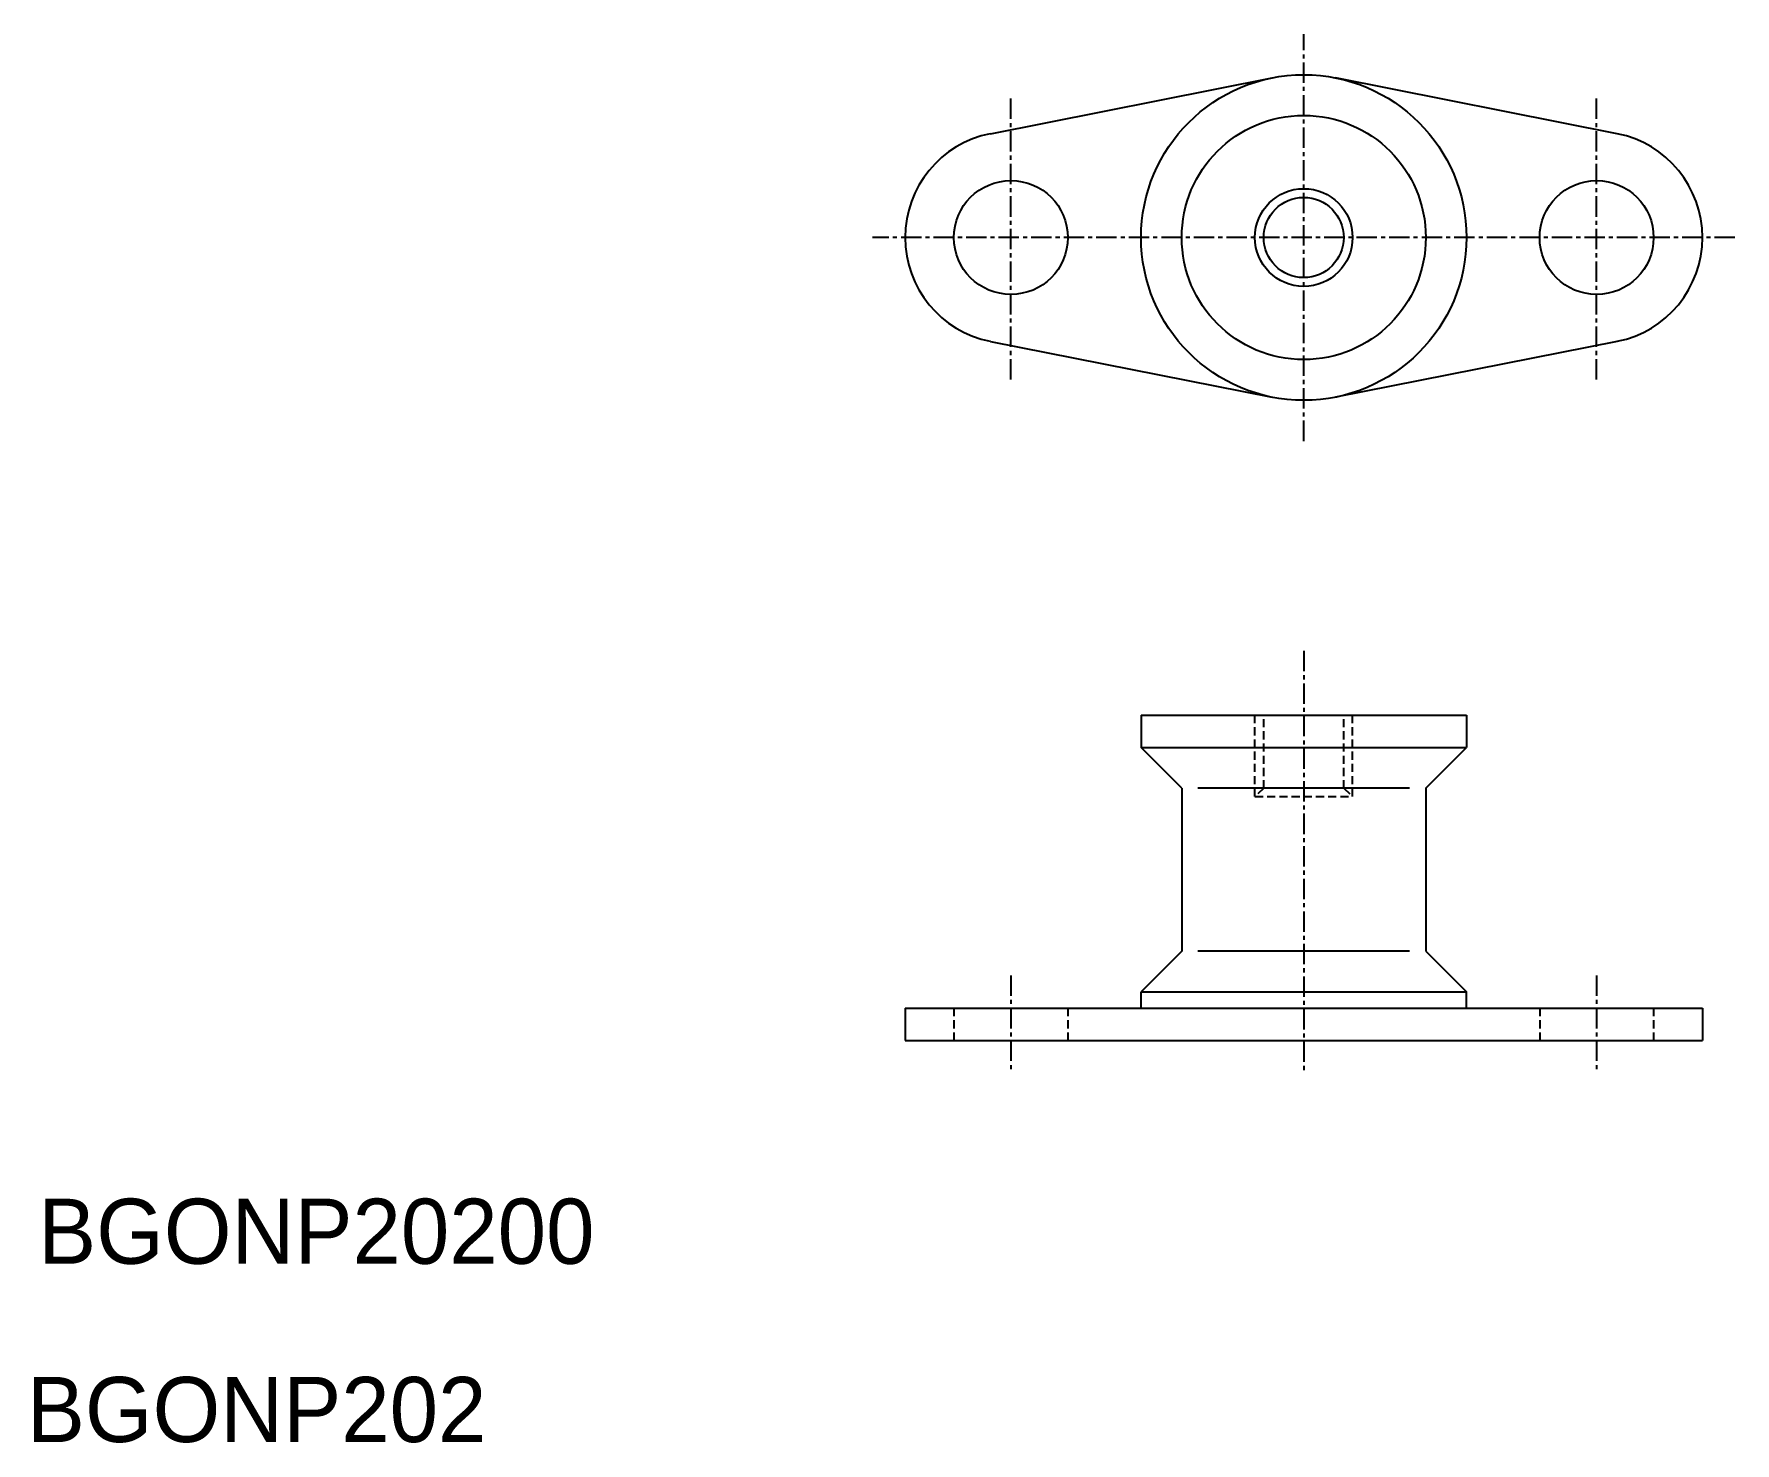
# Model space of a CAD drawing. Extents: x 13 to 117, y 16 to 102.
import ezdxf

# ---------------------------------------------------------------- set-up
doc = ezdxf.new("R2010")
doc.units = 0
doc.linetypes.add('CENTER', pattern=[2, 1.25, -0.25, 0.25, -0.25])
doc.linetypes.add('DASHED', pattern=[0.75, 0.5, -0.25])
doc.layers.get('0').update_dxf_attribs({"linetype": 'CONTINUOUS'})
doc.layers.add('CENTER', color=1, linetype='CENTER')

msp = doc.modelspace()

# ---------------------------------------------------------------- linework, layer by layer
at = {"color": 7, "linetype": 'CONTINUOUS'}
for p, q in [((71.35, 96.34), (88.67, 99.78)), ((109.87, 96.34), (92.56, 99.78)), ((109.61, 89.97), (109.61, 89.97)), ((109.61, 89.97), (109.61, 89.97)), ((109.61, 89.97), (109.61, 89.97)), ((71.35, 83.59), (88.67, 80.16)), ((109.87, 83.59), (92.56, 80.16)), ((80.61, 60.64), (100.61, 60.64)), ((80.61, 60.64), (100.61, 60.64)), ((80.61, 60.64), (80.61, 58.64)), ((100.61, 60.64), (100.61, 58.64)), ((80.61, 58.64), (100.61, 58.64)), ((83.11, 56.14), (80.61, 58.64)), ((98.11, 56.14), (100.61, 58.64)), ((83.11, 56.14), (83.11, 46.14)), ((97.11, 56.14), (84.11, 56.14)), ((98.11, 56.14), (98.11, 46.14)), ((83.11, 46.14), (80.61, 43.64)), ((97.11, 46.14), (84.11, 46.14)), ((98.11, 46.14), (100.61, 43.64)), ((80.61, 43.64), (100.61, 43.64)), ((80.61, 42.64), (80.61, 43.64)), ((100.61, 42.64), (100.61, 43.64)), ((66.11, 42.64), (115.11, 42.64)), ((66.11, 42.64), (66.11, 40.64)), ((115.11, 42.64), (115.11, 40.64)), ((66.11, 40.64), (115.11, 40.64))]:
    msp.add_line(p, q, dxfattribs=at)
at = {"color": 3, "linetype": 'DASHED'}
for p, q in [((87.61, 55.64), (87.61, 60.64)), ((88.15, 56.14), (88.15, 60.64)), ((93.07, 56.14), (93.07, 60.64)), ((93.61, 55.64), (93.61, 60.64)), ((88.15, 56.14), (87.61, 55.64)), ((87.61, 55.64), (93.61, 55.64)), ((90.61, 55.64), (90.61, 55.64)), ((93.07, 56.14), (93.61, 55.64)), ((69.11, 42.64), (69.11, 40.64)), ((76.11, 42.64), (76.11, 40.64)), ((105.11, 42.64), (105.11, 40.64)), ((112.11, 42.64), (112.11, 40.64))]:
    msp.add_line(p, q, dxfattribs=at)
at = {"color": 7, "linetype": 'CONTINUOUS'}
for centre, radius in [((90.61, 89.97), 10), ((90.61, 89.97), 7.5), ((72.61, 89.97), 3.5), ((108.61, 89.97), 3.5), ((90.61, 89.97), 2.46)]:
    msp.add_circle(centre, radius, dxfattribs=at)
at = {"color": 3, "linetype": 'CONTINUOUS'}
msp.add_circle((90.61, 89.97), 3, dxfattribs=at)
at = {"color": 7, "linetype": 'CONTINUOUS'}
for centre, start, end in [((72.61, 89.97), 101.2123, 258.7877), ((108.61, 89.97), 281.2123, 78.7877)]:
    msp.add_arc(centre, 6.5, start, end, dxfattribs=at)
at = {"layer": 'CENTER', "color": 1, "linetype": 'CENTER'}
for p, q in [((90.61, 77.47), (90.61, 102.47)), ((72.61, 81.25), (72.61, 98.69)), ((108.61, 81.25), (108.61, 98.69)), ((117.11, 89.97), (64.11, 89.97)), ((90.61, 64.58), (90.61, 38.64)), ((72.61, 44.64), (72.61, 38.64)), ((108.61, 44.64), (108.61, 38.64))]:
    msp.add_line(p, q, dxfattribs=at)

# ---------------------------------------------------------------- texts
at = {"color": 7, "linetype": 'CONTINUOUS'}
for s, p in [('BGONP20200', (12.83, 26.93)), ('BGONP202', (12.14, 15.98))]:
    msp.add_text(s, height=4, dxfattribs=at).set_placement(p)

doc.saveas('drawing.dxf')
